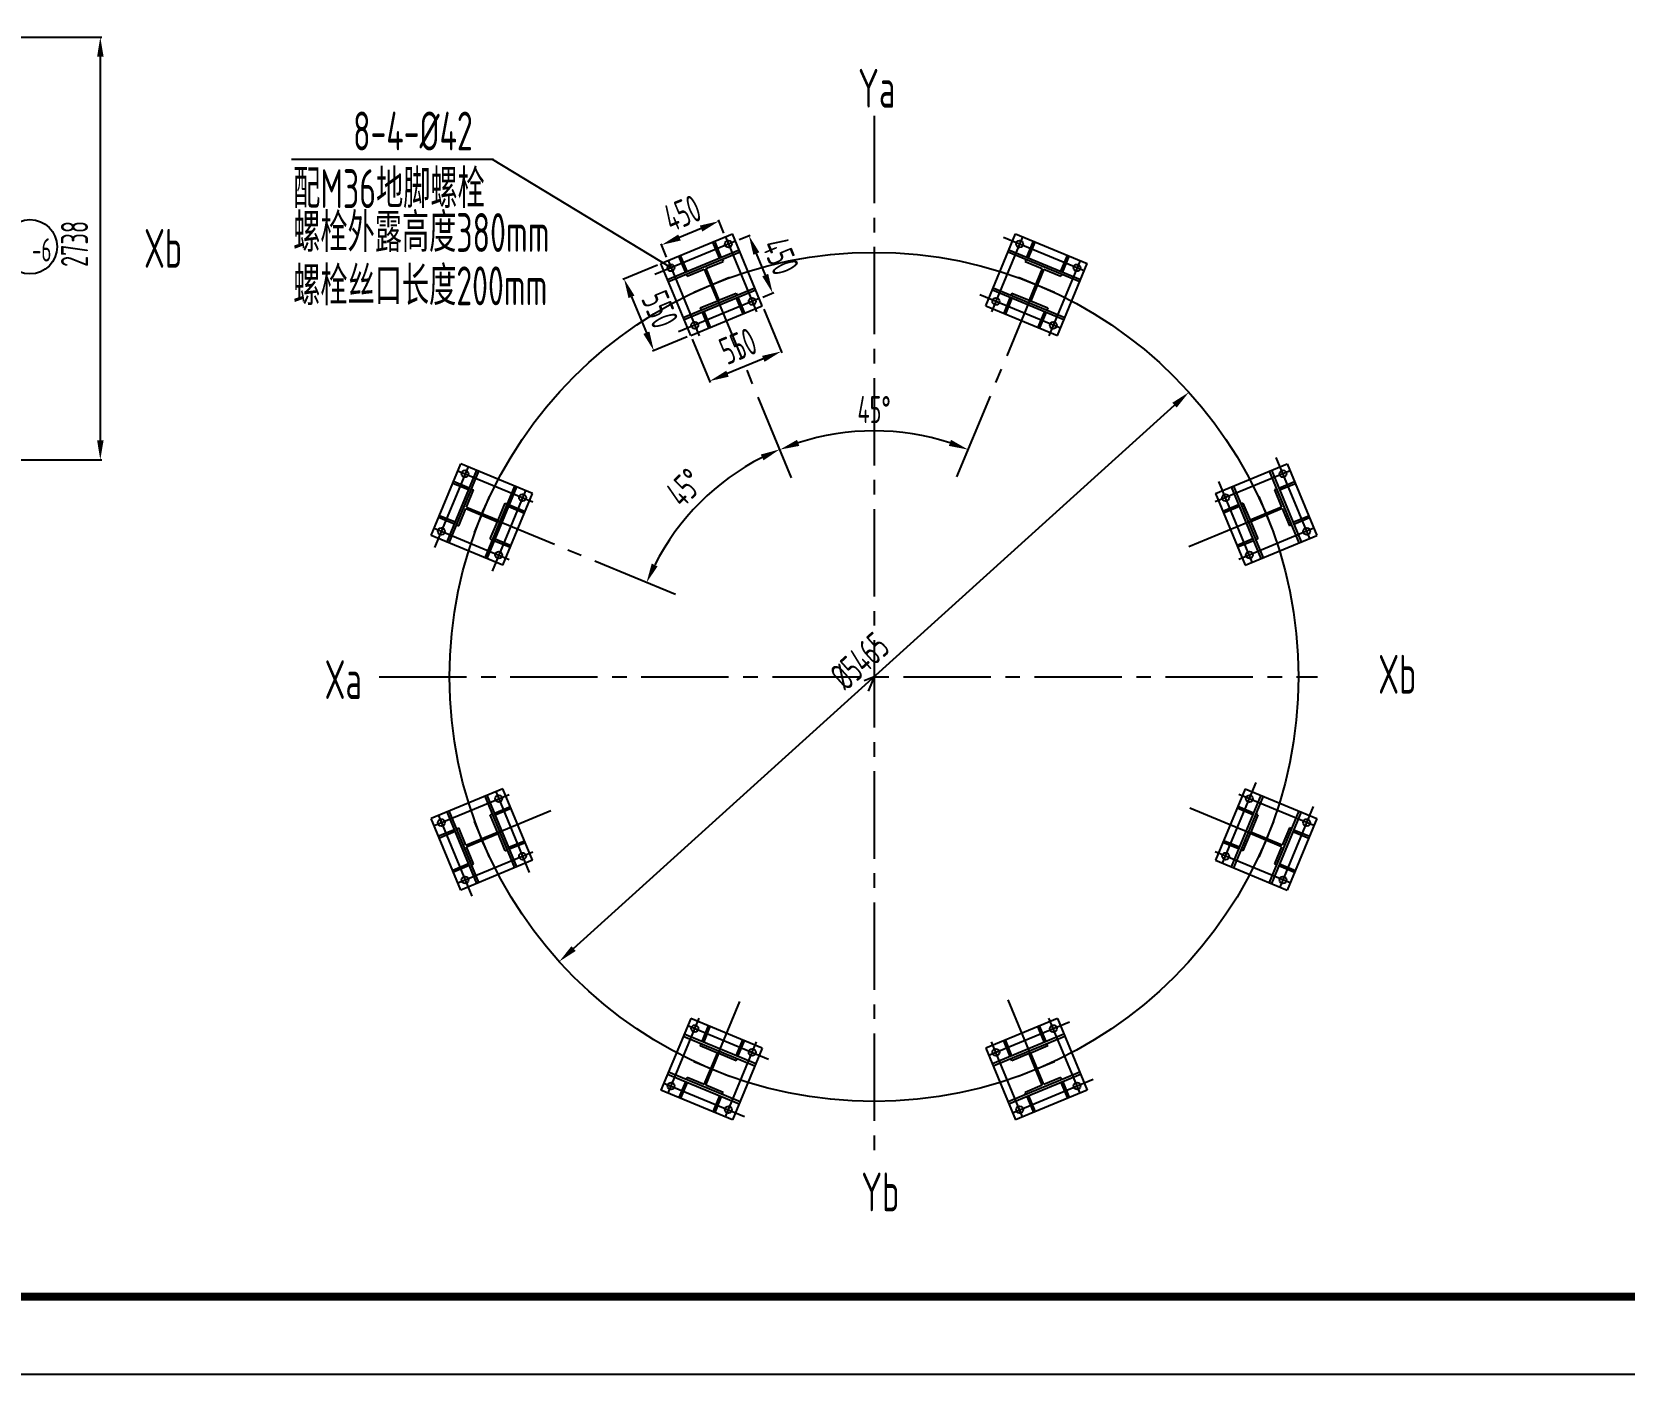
# Model space of a CAD drawing. Header units: millimetres. Extents: x 6566 to 7427, y 671 to 1285.
# Drawn here: x 7006.6 to 7211.6, y 680.4 to 853.4 of the extents above; entities that cross this region are included whole.
import ezdxf

# ---------------------------------------------------------------- set-up
doc = ezdxf.new("R2010")
doc.units = ezdxf.units.MM
doc.header["$LTSCALE"] = 15
doc.header["$MEASUREMENT"] = 0
doc.linetypes.add('CENTER2', pattern=[1.125, 0.75, -0.125, 0.125, -0.125])
for name, color, linetype in [('12', 7, 'Continuous'), ('LAYER1', 7, 'Continuous'), ('LAYER2', 2, 'CENTER2'), ('LAYER3', 1, 'Continuous')]:
    doc.layers.add(name, color=color, linetype=linetype)
doc.styles.add('HZTXT', font='ascii.shx', dxfattribs={"width": 0.7, "height": 3.5, "bigfont": 'HZTXT.shx'})
doc.dimstyles.new('ISO-25', dxfattribs={"dimtxt": 3, "dimasz": 2.5, "dimexe": 1.25, "dimexo": 0.625, "dimtad": 1, "dimtxsty": 'HZTXT', "dimcen": 2.5, "dimadec": 0, "dimazin": 0, "dimtfac": 1, "dimtmove": 0, "dimatfit": 3, "dimfxl": 0, "dimarcsym": 0})
doc.dimstyles.new('ISO-25$0', dxfattribs={"dimtxt": 3.5, "dimasz": 2.5, "dimexe": 0.18, "dimexo": 0.5, "dimgap": 1, "dimtad": 1, "dimdec": 4, "dimzin": 0, "dimdsep": 46, "dimtxsty": 'HZTXT', "dimcen": 0, "dimadec": 0, "dimazin": 0, "dimtfac": 0.714286, "dimtdec": 4, "dimtofl": 0, "dimtmove": 1, "dimatfit": 3, "dimfxl": 0, "dimtolj": 1, "dimtzin": 0, "dimarcsym": 0})

# ---------------------------------------------------------------- blocks, each defined once
blk = doc.blocks.new('*D11')
at = {"layer": 'DEFPOINTS', "color": 0}
for p in [(7097.17, 826.42), (7100.24, 819.03), (7101.95, 819.74)]:
    blk.add_point(p, dxfattribs=at)
at = {"layer": 'LAYER1', "color": 0, "lineweight": -2}
for p, q in [((7097.64, 826.61), (7099.06, 827.2)), ((7099.85, 824.82), (7101, 822.05)), ((7100.7, 819.22), (7102.12, 819.81))]:
    blk.add_line(p, q, dxfattribs=at)
at = {"layer": 'LAYER1', "color": 0}
for points in [[(7100.24, 824.98), (7099.47, 824.66), (7098.89, 827.13)], [(7101.38, 822.21), (7100.61, 821.89), (7101.95, 819.74)]]:
    blk.add_solid(points, dxfattribs=at)
at = {"layer": 'LAYER1', "color": 0, "insert": (7102.97, 824.48), "char_height": 3.5, "attachment_point": 5, "rotation": 292.5, "style": 'HZTXT'}
blk.add_mtext('\\A1;450', dxfattribs=at)
blk = doc.blocks.new('*D12')
at = {"layer": 'DEFPOINTS', "color": 0}
for p in [(7095.88, 826.97), (7087.65, 825.93), (7088.48, 823.9)]:
    blk.add_point(p, dxfattribs=at)
at = {"layer": 'LAYER1', "color": 0, "lineweight": -2}
for p, q in [((7095.68, 827.43), (7094.97, 829.15)), ((7092.73, 828.03), (7089.96, 826.88)), ((7088.29, 824.37), (7087.58, 826.09))]:
    blk.add_line(p, q, dxfattribs=at)
at = {"layer": 'LAYER1', "color": 0}
for points in [[(7092.57, 828.42), (7092.89, 827.65), (7095.04, 828.99)], [(7089.8, 827.27), (7090.12, 826.5), (7087.65, 825.93)]]:
    blk.add_solid(points, dxfattribs=at)
at = {"layer": 'LAYER1', "color": 0, "insert": (7090.31, 830.01), "char_height": 3.5, "attachment_point": 5, "rotation": 22.5, "style": 'HZTXT'}
blk.add_mtext('\\A1;450', dxfattribs=at)
blk = doc.blocks.new('*D17')
at = {"layer": 'DEFPOINTS', "color": 0}
for p in [(6981.59, 852.68), (6973.82, 798.26), (7015.38, 798.26)]:
    blk.add_point(p, dxfattribs=at)
at = {"layer": 'LAYER1', "color": 0, "lineweight": -2}
for p, q in [((6982.09, 852.68), (7015.56, 852.68)), ((7015.38, 850.18), (7015.38, 800.76)), ((6974.32, 798.26), (7015.56, 798.26))]:
    blk.add_line(p, q, dxfattribs=at)
at = {"layer": 'LAYER1', "color": 0}
for points in [[(7014.97, 850.18), (7015.8, 850.18), (7015.38, 852.68)], [(7014.97, 800.76), (7015.8, 800.76), (7015.38, 798.26)]]:
    blk.add_solid(points, dxfattribs=at)
at = {"layer": 'LAYER1', "color": 0, "insert": (7012.06, 826.06), "char_height": 3.5, "attachment_point": 5, "rotation": 90, "style": 'HZTXT'}
blk.add_mtext('\\A1;2738', dxfattribs=at)
blk = doc.blocks.new('*D5')
at = {"layer": 'DEFPOINTS', "color": 0}
for p in [(7087.57, 823.53), (7091.4, 814.29), (7086.65, 812.32)]:
    blk.add_point(p, dxfattribs=at)
at = {"layer": 'LAYER1', "color": 0, "lineweight": -2}
for p, q in [((7087.11, 823.33), (7082.66, 821.49)), ((7083.78, 819.25), (7085.69, 814.63)), ((7090.93, 814.1), (7086.48, 812.25))]:
    blk.add_line(p, q, dxfattribs=at)
at = {"layer": 'LAYER1', "color": 0}
for points in [[(7084.16, 819.41), (7083.39, 819.09), (7082.82, 821.56)], [(7086.08, 814.79), (7085.31, 814.47), (7086.65, 812.32)]]:
    blk.add_solid(points, dxfattribs=at)
at = {"layer": 'LAYER1', "color": 0, "insert": (7087.44, 817.61), "char_height": 3.5, "attachment_point": 5, "rotation": 292.5, "style": 'HZTXT'}
blk.add_mtext('\\A1;550', dxfattribs=at)
blk = doc.blocks.new('*D6')
at = {"layer": 'DEFPOINTS', "color": 0}
for p in [(7100.62, 818.11), (7091.4, 814.29), (7093.83, 808.4)]:
    blk.add_point(p, dxfattribs=at)
at = {"layer": 'LAYER1', "color": 0, "lineweight": -2}
for p, q in [((7100.81, 817.64), (7103.12, 812.06)), ((7091.59, 813.82), (7093.9, 808.24)), ((7100.75, 811.27), (7096.14, 809.36))]:
    blk.add_line(p, q, dxfattribs=at)
at = {"layer": 'LAYER1', "color": 0}
for points in [[(7100.59, 811.65), (7100.91, 810.88), (7103.06, 812.22)], [(7095.98, 809.74), (7096.3, 808.97), (7093.83, 808.4)]]:
    blk.add_solid(points, dxfattribs=at)
at = {"layer": 'LAYER1', "color": 0, "insert": (7097.5, 812.9), "char_height": 3.5, "attachment_point": 5, "rotation": 22.5, "style": 'HZTXT'}
blk.add_mtext('\\A1;550', dxfattribs=at)
blk = doc.blocks.new('*D19')
at = {"layer": 'DEFPOINTS', "color": 0}
for p in [(7094.09, 820.82), (7104.4, 795.94), (7095.7, 795.48), (7064.52, 791.24), (7089.43, 780.92)]:
    blk.add_point(p, dxfattribs=at)
at = {"layer": 'LAYER1', "color": 0, "lineweight": -2}
blk.add_arc((7115.01, 770.33), 31.71, 117.0184, 152.9816, dxfattribs=at)
at = {"layer": 'LAYER1', "color": 0}
for points in [[(7100.43, 798.95), (7100.78, 798.2), (7102.87, 799.62)], [(7087.14, 784.56), (7086.38, 784.91), (7085.71, 782.46)]]:
    blk.add_solid(points, dxfattribs=at)
at = {"layer": 'LAYER1', "color": 0, "insert": (7090.64, 794.69), "char_height": 3.5, "attachment_point": 5, "rotation": 45, "style": 'HZTXT'}
blk.add_mtext('\\A1;45°', dxfattribs=at)
blk = doc.blocks.new('*D20')
at = {"layer": 'DEFPOINTS', "color": 0}
for p in [(7094.09, 820.82), (7135.92, 820.82), (7119.14, 801.72), (7104.4, 795.94), (7125.68, 796.08)]:
    blk.add_point(p, dxfattribs=at)
at = {"layer": 'LAYER1', "color": 0, "lineweight": -2}
blk.add_arc((7115.01, 770.33), 31.67, 72.0247, 107.9753, dxfattribs=at)
at = {"layer": 'LAYER1', "color": 0}
for points in [[(7105.38, 800.06), (7105.09, 800.84), (7102.89, 799.58)], [(7124.92, 800.84), (7124.64, 800.06), (7127.13, 799.58)]]:
    blk.add_solid(points, dxfattribs=at)
at = {"layer": 'LAYER1', "color": 0, "insert": (7115.01, 804.74), "char_height": 3.5, "attachment_point": 5, "style": 'HZTXT'}
blk.add_mtext('\\A1;45°', dxfattribs=at)
blk = doc.blocks.new('*D21')
at = {"layer": 'DEFPOINTS', "color": 0}
for p in [(7155.55, 806.97), (7074.47, 733.68)]:
    blk.add_point(p, dxfattribs=at)
at = {"layer": 'LAYER1', "color": 0, "lineweight": -2}
blk.add_line((7076.32, 735.35), (7153.69, 805.3), dxfattribs=at)
at = {"layer": 'LAYER1', "color": 0}
for points in [[(7153.41, 805.61), (7153.97, 804.99), (7155.55, 806.97)], [(7076.04, 735.66), (7076.6, 735.05), (7074.47, 733.68)]]:
    blk.add_solid(points, dxfattribs=at)
at = {"layer": 'LAYER1', "color": 0, "insert": (7113.16, 772.37), "char_height": 3.5, "attachment_point": 5, "rotation": 42.1127, "style": 'HZTXT'}
blk.add_mtext('\\A1;%%C5465', dxfattribs=at)

msp = doc.modelspace()

# ---------------------------------------------------------------- linework, layer by layer
at = {"color": 0, "linetype": 'ByBlock'}
msp.add_line((7088.86761, 822.98065), (7065.86117, 836.91775), dxfattribs=at)
at = {"layer": '12'}
for p, q in [((7406.51635, 690.54693), (6600.51635, 690.54693)), ((7416.51635, 680.54693), (6575.51635, 680.54693))]:
    msp.add_line(p, q, dxfattribs=at)
msp.add_lwpolyline([(6575.51635, 680.54693, 0.2, 0.2, 0), (6575.51635, 1274.54693, 0.2, 0.2, 0), (7416.51635, 1274.54693, 0.2, 0.2, 0), (7416.51635, 680.54693, 0.2, 0.2, 0)], format="xyseb", close=True, dxfattribs=at)
at = {"layer": '12', "const_width": 1}
msp.add_lwpolyline([(6600.51635, 1264.54693), (7406.51635, 1264.54693), (7406.51635, 690.54693), (6600.51635, 690.54693), (6600.51635, 1264.54693), (6986.01635, 1264.54693)], dxfattribs=at)
at = {"layer": 'LAYER1'}
msp.add_line((7065.99449, 836.91775), (7039.97992, 836.91775), dxfattribs=at)
msp.add_circle((7006.32093, 825.68995), 3.5, dxfattribs=at)
at = {"layer": 'LAYER1', "color": 0}
msp.add_circle((7115.00752, 770.32585), 54.65, dxfattribs=at)
at = {"layer": 'LAYER2'}
for p, q in [((7115.00752, 842.54907), (7115.00752, 707.74322)), ((7097.17444, 826.42145), (7086.6929, 822.07986)), ((7095.87597, 826.966), (7099.87781, 817.30471)), ((7134.13906, 826.966), (7130.13723, 817.30471)), ((7142.06321, 822.60132), (7131.58167, 826.94291)), ((7088.48493, 823.90453), (7092.48677, 814.24324)), ((7141.5301, 823.90453), (7137.52826, 814.24324)), ((7091.78417, 819.85916), (7096.40357, 821.77258)), ((7104.39686, 795.94225), (7094.09387, 820.81587)), ((7125.67525, 796.08004), (7135.92117, 820.81587)), ((7133.61147, 821.77258), (7138.23086, 819.85916)), ((7100.23591, 819.03042), (7089.75437, 814.68882)), ((7139.00174, 815.21028), (7128.5202, 819.55188)), ((7171.10312, 788.15893), (7166.76152, 798.64046)), ((7062.73205, 797.38154), (7058.39045, 786.90001)), ((7061.42884, 796.84844), (7071.09013, 792.8466)), ((7168.5862, 796.84844), (7158.9249, 792.8466)), ((7163.71208, 785.09746), (7159.37049, 795.579)), ((7063.56079, 788.9298), (7065.47421, 793.5492)), ((7070.12308, 794.32008), (7065.78149, 783.83854)), ((7164.54082, 793.5492), (7166.45424, 788.9298)), ((7058.36737, 789.4574), (7068.02866, 785.45556)), ((7089.43198, 780.91959), (7064.5175, 791.2395)), ((7155.5305, 787.11102), (7165.49753, 791.2395)), ((7171.64766, 789.4574), (7161.98637, 785.45556)), ((7051.28724, 770.32585), (7172.10149, 770.32585)), ((7115.00752, 770.32585), (7113.73468, 769.79863)), ((7115.00752, 770.32585), (7114.24715, 768.49016)), ((7159.89195, 746.33163), (7164.23354, 756.81316)), ((7058.36737, 751.1943), (7068.02866, 755.19614)), ((7066.30295, 755.55424), (7070.64455, 745.07271)), ((7171.64766, 751.1943), (7161.98637, 755.19614)), ((7058.91192, 752.49278), (7063.25351, 742.01124)), ((7073.38109, 753.08362), (7064.5175, 749.4122)), ((7155.68221, 753.47784), (7165.49753, 749.4122)), ((7167.28298, 743.27016), (7171.62458, 753.7517)), ((7065.47421, 747.1025), (7063.56079, 751.7219)), ((7166.45424, 751.7219), (7164.54082, 747.1025)), ((7061.42884, 743.80327), (7071.09013, 747.80511)), ((7168.5862, 743.80327), (7158.9249, 747.80511)), ((7097.70366, 728.55065), (7094.09387, 719.83584)), ((7132.22768, 728.75269), (7135.92117, 719.83584)), ((7088.48493, 716.74717), (7092.48677, 726.40846)), ((7129.77912, 721.62129), (7140.26066, 725.96288)), ((7141.5301, 716.74717), (7137.52826, 726.40846)), ((7091.01329, 725.44142), (7101.49483, 721.09983)), ((7095.87597, 713.6857), (7099.87781, 723.347)), ((7134.13906, 713.6857), (7130.13723, 723.347)), ((7096.40357, 718.87913), (7091.78417, 720.79254)), ((7138.23086, 720.79254), (7133.61147, 718.87913)), ((7087.95183, 718.05038), (7098.43336, 713.70879)), ((7132.84059, 714.23025), (7143.32213, 718.57185))]:
    msp.add_line(p, q, dxfattribs=at)
at = {"layer": 'LAYER3'}
for p, q in [((7087.56914, 823.5252), (7096.79176, 827.34533)), ((7095.10801, 824.26516), (7094.26558, 826.29896)), ((7095.33257, 824.35818), (7094.49015, 826.39197)), ((7100.61859, 818.10654), (7096.79176, 827.34533)), ((7129.39644, 818.10654), (7133.22328, 827.34533)), ((7133.22328, 827.34533), (7142.44589, 823.5252)), ((7134.68246, 824.35818), (7135.52488, 826.39197)), ((7134.90702, 824.26516), (7135.74945, 826.29896)), ((7088.41157, 821.4914), (7097.63418, 825.31154)), ((7088.52585, 821.2155), (7097.74847, 825.03563)), ((7090.71318, 822.44476), (7089.87075, 824.47856)), ((7090.93774, 822.53778), (7090.09532, 824.57158)), ((7132.26657, 825.03563), (7141.48918, 821.2155)), ((7132.38085, 825.31154), (7141.60346, 821.4914)), ((7139.07729, 822.53778), (7139.91972, 824.57158)), ((7139.30186, 822.44476), (7140.14428, 824.47856)), ((7091.39598, 814.2864), (7087.56914, 823.5252)), ((7090.82746, 822.16886), (7090.94174, 821.89296)), ((7090.94174, 821.89296), (7093.15123, 822.80816)), ((7093.15123, 822.80816), (7094.83609, 818.74056)), ((7093.35165, 822.89117), (7095.56114, 823.80637)), ((7093.35165, 822.89117), (7095.0365, 818.82358)), ((7095.44686, 824.08228), (7095.56114, 823.80637)), ((7134.56818, 824.08228), (7134.45389, 823.80637)), ((7134.45389, 823.80637), (7136.66338, 822.89117)), ((7136.66338, 822.89117), (7134.97853, 818.82358)), ((7136.8638, 822.80816), (7135.17895, 818.74056)), ((7136.8638, 822.80816), (7139.07329, 821.89296)), ((7138.61906, 814.2864), (7142.44589, 823.5252)), ((7139.18757, 822.16886), (7139.07329, 821.89296)), ((7090.43927, 816.5961), (7099.66188, 820.41624)), ((7090.55355, 816.3202), (7099.77616, 820.14033)), ((7130.23887, 820.14033), (7139.46148, 816.3202)), ((7130.35315, 820.41624), (7139.57576, 816.5961)), ((7091.39598, 814.2864), (7100.61859, 818.10654)), ((7092.62659, 817.82536), (7094.83609, 818.74056)), ((7095.0365, 818.82358), (7097.24599, 819.73878)), ((7097.24599, 819.73878), (7097.36027, 819.46288)), ((7097.24999, 819.09396), (7098.09242, 817.06016)), ((7097.47456, 819.18698), (7098.31698, 817.15318)), ((7129.39644, 818.10654), (7138.61906, 814.2864)), ((7132.54048, 819.18698), (7131.69805, 817.15318)), ((7132.76504, 819.09396), (7131.92262, 817.06016)), ((7132.76904, 819.73878), (7132.65476, 819.46288)), ((7132.76904, 819.73878), (7134.97853, 818.82358)), ((7135.17895, 818.74056), (7137.38844, 817.82536)), ((7092.62659, 817.82536), (7092.74088, 817.54946)), ((7092.85516, 817.27356), (7093.69758, 815.23976)), ((7093.07972, 817.36658), (7093.92215, 815.33278)), ((7136.93531, 817.36658), (7136.09288, 815.33278)), ((7137.15987, 817.27356), (7136.31745, 815.23976)), ((7137.38844, 817.82536), (7137.27416, 817.54946)), ((7057.98804, 788.54161), (7061.80817, 797.76423)), ((7071.04696, 793.93739), (7061.80817, 797.76423)), ((7158.96807, 793.93739), (7168.20686, 797.76423)), ((7168.20686, 797.76423), (7172.027, 788.54161)), ((7060.02183, 787.69918), (7063.84196, 796.9218)), ((7060.29773, 787.5849), (7064.11787, 796.80752)), ((7165.89717, 796.80752), (7169.7173, 787.5849)), ((7166.17307, 796.9218), (7169.9932, 787.69918)), ((7062.79559, 794.39563), (7060.76179, 795.23805)), ((7062.88861, 794.62019), (7060.85481, 795.46262)), ((7062.52521, 792.18214), (7063.44041, 794.39163)), ((7063.16451, 794.50591), (7063.44041, 794.39163)), ((7064.91713, 785.67149), (7068.73726, 794.8941)), ((7065.19303, 785.5572), (7069.01317, 794.77982)), ((7067.22683, 784.71478), (7071.04696, 793.93739)), ((7158.96807, 793.93739), (7162.7882, 784.71478)), ((7161.00187, 794.77982), (7164.822, 785.5572)), ((7161.27777, 794.8941), (7165.0979, 785.67149)), ((7166.85052, 794.50591), (7166.57462, 794.39163)), ((7166.57462, 794.39163), (7167.48982, 792.18214)), ((7167.12642, 794.62019), (7169.16022, 795.46262)), ((7167.21944, 794.39563), (7169.25324, 795.23805)), ((7061.52699, 789.77223), (7062.4422, 791.98172)), ((7062.4422, 791.98172), (7066.50979, 790.29687)), ((7062.52521, 792.18214), (7066.5928, 790.49728)), ((7066.5928, 790.49728), (7067.508, 792.70677)), ((7067.508, 792.70677), (7067.78391, 792.59249)), ((7067.96679, 792.25364), (7070.00059, 791.41122)), ((7068.05981, 792.47821), (7070.09361, 791.63578)), ((7161.95522, 792.47821), (7159.92143, 791.63578)), ((7162.04824, 792.25364), (7160.01444, 791.41122)), ((7162.50703, 792.70677), (7162.23113, 792.59249)), ((7162.50703, 792.70677), (7163.42223, 790.49728)), ((7167.48982, 792.18214), (7163.42223, 790.49728)), ((7167.57284, 791.98172), (7163.50524, 790.29687)), ((7167.57284, 791.98172), (7168.48804, 789.77223)), ((7060.97519, 790.00079), (7058.94139, 790.84322)), ((7061.06821, 790.22536), (7059.03441, 791.06779)), ((7061.25109, 789.88651), (7061.52699, 789.77223)), ((7065.59459, 788.08738), (7066.50979, 790.29687)), ((7163.50524, 790.29687), (7164.42044, 788.08738)), ((7168.76394, 789.88651), (7168.48804, 789.77223)), ((7168.94682, 790.22536), (7170.98062, 791.06779)), ((7169.03984, 790.00079), (7171.07364, 790.84322)), ((7067.22683, 784.71478), (7057.98804, 788.54161)), ((7065.59459, 788.08738), (7065.87049, 787.97309)), ((7066.14639, 787.85881), (7068.18019, 787.01639)), ((7066.23941, 788.08338), (7068.27321, 787.24095)), ((7163.77562, 788.08338), (7161.74183, 787.24095)), ((7163.86864, 787.85881), (7161.83484, 787.01639)), ((7162.7882, 784.71478), (7172.027, 788.54161)), ((7164.42044, 788.08738), (7164.14454, 787.97309)), ((7067.22683, 755.93693), (7057.98804, 752.11009)), ((7068.73726, 745.7576), (7064.91713, 754.98022)), ((7069.01317, 745.87189), (7065.19303, 755.0945)), ((7071.04696, 746.71431), (7067.22683, 755.93693)), ((7162.7882, 755.93693), (7158.96807, 746.71431)), ((7164.822, 755.0945), (7161.00187, 745.87189)), ((7165.0979, 754.98022), (7161.27777, 745.7576)), ((7162.7882, 755.93693), (7172.027, 752.11009)), ((7063.84196, 743.7299), (7060.02183, 752.95252)), ((7064.11787, 743.84419), (7060.29773, 753.0668)), ((7065.59459, 752.56433), (7065.87049, 752.67861)), ((7066.50979, 750.35484), (7065.59459, 752.56433)), ((7066.14639, 752.79289), (7068.18019, 753.63532)), ((7066.23941, 752.56833), (7068.27321, 753.41075)), ((7163.77562, 752.56833), (7161.74183, 753.41075)), ((7163.86864, 752.79289), (7161.83484, 753.63532)), ((7164.42044, 752.56433), (7163.50524, 750.35484)), ((7164.42044, 752.56433), (7164.14454, 752.67861)), ((7169.7173, 753.0668), (7165.89717, 743.84419)), ((7169.9932, 752.95252), (7166.17307, 743.7299)), ((7061.80817, 742.88748), (7057.98804, 752.11009)), ((7060.97519, 750.65091), (7058.94139, 749.80848)), ((7061.06821, 750.42634), (7059.03441, 749.58392)), ((7061.25109, 750.76519), (7061.52699, 750.87947)), ((7062.4422, 748.66998), (7061.52699, 750.87947)), ((7168.48804, 750.87947), (7167.57284, 748.66998)), ((7172.027, 752.11009), (7168.20686, 742.88748)), ((7168.76394, 750.76519), (7168.48804, 750.87947)), ((7168.94682, 750.42634), (7170.98062, 749.58392)), ((7169.03984, 750.65091), (7171.07364, 749.80848)), ((7062.4422, 748.66998), (7066.50979, 750.35484)), ((7062.52521, 748.46957), (7066.5928, 750.15442)), ((7063.44041, 746.26008), (7062.52521, 748.46957)), ((7067.508, 747.94493), (7066.5928, 750.15442)), ((7067.96679, 748.39806), (7070.00059, 749.24049)), ((7068.05981, 748.17349), (7070.09361, 749.01592)), ((7161.95522, 748.17349), (7159.92143, 749.01592)), ((7162.04824, 748.39806), (7160.01444, 749.24049)), ((7163.42223, 750.15442), (7162.50703, 747.94493)), ((7167.48982, 748.46957), (7163.42223, 750.15442)), ((7167.57284, 748.66998), (7163.50524, 750.35484)), ((7167.48982, 748.46957), (7166.57462, 746.26008)), ((7071.04696, 746.71431), (7061.80817, 742.88748)), ((7067.508, 747.94493), (7067.78391, 748.05921)), ((7158.96807, 746.71431), (7168.20686, 742.88748)), ((7162.50703, 747.94493), (7162.23113, 748.05921)), ((7062.79559, 746.25608), (7060.76179, 745.41365)), ((7062.88861, 746.03151), (7060.85481, 745.18909)), ((7063.16451, 746.14579), (7063.44041, 746.26008)), ((7166.85052, 746.14579), (7166.57462, 746.26008)), ((7167.12642, 746.03151), (7169.16022, 745.18909)), ((7167.21944, 746.25608), (7169.25324, 745.41365)), ((7091.39598, 726.3653), (7087.56914, 717.1265)), ((7100.61859, 722.54517), (7091.39598, 726.3653)), ((7138.61906, 726.3653), (7129.39644, 722.54517)), ((7138.61906, 726.3653), (7142.44589, 717.1265)), ((7099.66188, 720.23547), (7090.43927, 724.0556)), ((7099.77616, 720.51137), (7090.55355, 724.3315)), ((7092.85516, 723.37814), (7093.69758, 725.41194)), ((7093.07972, 723.28513), (7093.92215, 725.31892)), ((7139.46148, 724.3315), (7130.23887, 720.51137)), ((7139.57576, 724.0556), (7130.35315, 720.23547)), ((7136.93531, 723.28513), (7136.09288, 725.31892)), ((7137.15987, 723.37814), (7136.31745, 725.41194)), ((7092.62659, 722.82634), (7092.74088, 723.10224)), ((7094.83609, 721.91114), (7092.62659, 722.82634)), ((7093.15123, 717.84355), (7094.83609, 721.91114)), ((7093.35165, 717.76053), (7095.0365, 721.82812)), ((7097.24599, 720.91292), (7095.0365, 721.82812)), ((7100.61859, 722.54517), (7096.79176, 713.30637)), ((7097.24999, 721.55775), (7098.09242, 723.59154)), ((7097.47456, 721.46473), (7098.31698, 723.49852)), ((7129.39644, 722.54517), (7133.22328, 713.30637)), ((7132.54048, 721.46473), (7131.69805, 723.49852)), ((7132.76504, 721.55775), (7131.92262, 723.59154)), ((7134.97853, 721.82812), (7132.76904, 720.91292)), ((7136.66338, 717.76053), (7134.97853, 721.82812)), ((7137.38844, 722.82634), (7135.17895, 721.91114)), ((7136.8638, 717.84355), (7135.17895, 721.91114)), ((7137.38844, 722.82634), (7137.27416, 723.10224)), ((7097.24599, 720.91292), (7097.36027, 721.18883)), ((7132.76904, 720.91292), (7132.65476, 721.18883)), ((7097.63418, 715.34017), (7088.41157, 719.1603)), ((7097.74847, 715.61607), (7088.52585, 719.4362)), ((7090.71318, 718.20694), (7089.87075, 716.17315)), ((7090.93774, 718.11392), (7090.09532, 716.08013)), ((7090.82746, 718.48285), (7090.94174, 718.75875)), ((7093.15123, 717.84355), (7090.94174, 718.75875)), ((7095.56114, 716.84533), (7093.35165, 717.76053)), ((7141.48918, 719.4362), (7132.26657, 715.61607)), ((7141.60346, 719.1603), (7132.38085, 715.34017)), ((7136.66338, 717.76053), (7134.45389, 716.84533)), ((7139.07329, 718.75875), (7136.8638, 717.84355)), ((7139.18757, 718.48285), (7139.07329, 718.75875)), ((7139.07729, 718.11392), (7139.91972, 716.08013)), ((7139.30186, 718.20694), (7140.14428, 716.17315)), ((7096.79176, 713.30637), (7087.56914, 717.1265)), ((7095.10801, 716.38654), (7094.26558, 714.35275)), ((7095.33257, 716.29353), (7094.49015, 714.25973)), ((7095.44686, 716.56943), (7095.56114, 716.84533)), ((7142.44589, 717.1265), (7133.22328, 713.30637)), ((7134.56818, 716.56943), (7134.45389, 716.84533)), ((7134.68246, 716.29353), (7135.52488, 714.25973)), ((7134.90702, 716.38654), (7135.74945, 714.35275))]:
    msp.add_line(p, q, dxfattribs=at)
for centre in [(7096.25865, 826.04212), (7133.75638, 826.04212), (7088.86761, 822.98065), (7141.14742, 822.98065), (7099.32012, 818.65108), (7130.69491, 818.65108), (7091.92908, 815.58962), (7138.08595, 815.58962), (7062.35272, 796.46575), (7167.66232, 796.46575), (7069.74375, 793.40429), (7160.27128, 793.40429), (7059.29125, 789.07472), (7170.72378, 789.07472), (7066.68228, 786.01325), (7163.33275, 786.01325), (7066.68228, 754.63845), (7163.33275, 754.63845), (7059.29125, 751.57699), (7170.72378, 751.57699), (7069.74375, 747.24742), (7160.27128, 747.24742), (7062.35272, 744.18595), (7167.66232, 744.18595), (7091.92908, 725.06209), (7138.08595, 725.06209), (7099.32012, 722.00062), (7130.69491, 722.00062), (7088.86761, 717.67105), (7141.14742, 717.67105), (7096.25865, 714.60958), (7133.75638, 714.60958)]:
    msp.add_circle(centre, 0.45, dxfattribs=at)

# ---------------------------------------------------------------- texts
at = {"style": 'HZTXT', "width": 0.7}
for s, p in [('8-4-%%c42', (7047.92469, 838.08868)), ('配M36地脚螺栓', (7040.21691, 830.67211)), ('螺栓外露高度380mm', (7040.21691, 825.02303)), ('螺栓丝口长度200mm', (7040.21691, 818.1628))]:
    msp.add_text(s, height=5, dxfattribs=at).set_placement(p)
at = {"color": 0, "linetype": 'ByBlock', "insert": (7007.83361, 825.29439), "char_height": 3, "attachment_point": 5, "style": 'HZTXT'}
msp.add_mtext('-6', dxfattribs=at)
at = {"layer": 'LAYER1', "style": 'HZTXT', "width": 0.7}
for s, p in [('Ya', (7112.95608, 843.59881)), ('Xb', (7021.01134, 822.98566)), ('Xb', (7179.92308, 768.16329)), ('Xa', (7044.25844, 767.48152)), ('Yb', (7113.36714, 701.52771))]:
    msp.add_text(s, height=5, dxfattribs=at).set_placement(p)

# ---------------------------------------------------------------- dimensions: what is measured, and where the dimension line sits
at = {"layer": 'LAYER1', "color": 0}
dim = msp.add_linear_dim(base=(7015.38211, 798.25747), p1=(6981.58591, 852.67747), p2=(6973.81898, 798.25747), angle=90, text='2738', dimstyle='ISO-25$0', override={"dimatfit": 1}, dxfattribs=at)
dim.commit()
dim.dimension.update_dxf_attribs({"geometry": '*D17', "text_midpoint": (7014.8102, 826.06206), "dimtype": 160})
at = {"layer": 'LAYER1'}
for base, p1, p2, angle, text, picture, middle in [((7087.6472, 825.927), (7095.87597, 826.966), (7088.48493, 823.90453), 22.5, '450', '*D12', (7091.36033, 827.46503)), ((7101.95483, 819.74242), (7097.17444, 826.42145), (7100.23591, 819.03042), 112.5, '450', '*D11', (7100.42864, 823.42695)), ((7086.64965, 812.32041), (7087.56914, 823.5252), (7091.39598, 814.2864), 112.5, '550', '*D5', (7084.89557, 816.55515)), ((7093.83291, 808.40313), (7100.61859, 818.10654), (7091.39598, 814.2864), 22.5, '550', '*D6', (7098.55245, 810.35803))]:
    dim = msp.add_linear_dim(base=base, p1=p1, p2=p2, angle=angle, text=text, dimstyle='ISO-25$0', override={"dimatfit": 1}, dxfattribs=at)
    dim.commit()
    dim.dimension.update_dxf_attribs({"geometry": picture, "text_midpoint": middle, "dimtype": 160})
at = {"layer": 'LAYER1', "color": 0}
for base, line2, picture, middle in [((7095.70414, 795.4825), ((7089.43198, 780.91959), (7064.5175, 791.2395)), '*D19', (7090.64114, 794.69223)), ((7119.14072, 801.72068), ((7125.67525, 796.08004), (7135.92117, 820.81587)), '*D20', (7115.00752, 804.74158))]:
    dim = msp.add_angular_dim_2l(base=base, line1=((7104.39686, 795.94225), (7094.09387, 820.81587)), line2=line2, dimstyle='ISO-25', override={"dimtxt": 3.5, "dimexe": 0.18, "dimexo": 0.5, "dimgap": 1, "dimdec": 4, "dimzin": 0, "dimcen": 0, "dimtfac": 0.714286, "dimtdec": 4, "dimtofl": 0, "dimatfit": 1, "dimtolj": 1, "dimtzin": 0}, dxfattribs=at)
    dim.commit()
    dim.dimension.update_dxf_attribs({"geometry": picture, "text_midpoint": middle})
dim = msp.add_diameter_dim_2p(p1=(7074.46664, 733.67807), p2=(7155.54839, 806.97364), text='%%C5465', dimstyle='ISO-25', override={"dimtxt": 3.5, "dimexe": 0.18, "dimexo": 0.5, "dimgap": 1, "dimdec": 4, "dimzin": 0, "dimcen": 0, "dimtfac": 0.714286, "dimtdec": 4, "dimtofl": 0, "dimatfit": 1, "dimtolj": 1, "dimtzin": 0}, dxfattribs=at)
dim.commit()
dim.dimension.update_dxf_attribs({"geometry": '*D21', "text_midpoint": (7113.16339, 772.36588)})

doc.saveas('drawing.dxf')
